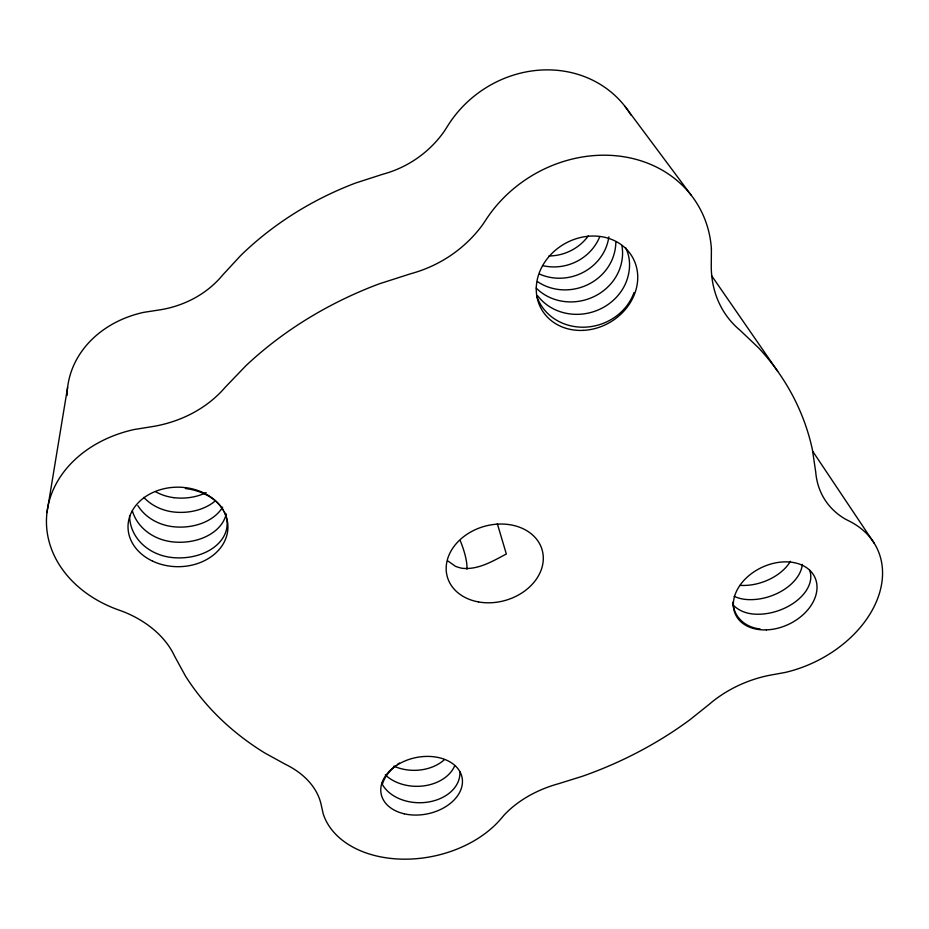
<?xml version="1.0" encoding="UTF-8"?>
<svg xmlns="http://www.w3.org/2000/svg" width="929" height="929" viewBox="0 0 929 929"><rect width="100%" height="100%" fill="white"/><g stroke="black" fill="none" stroke-linecap="round" stroke-linejoin="round"><path stroke-width="1.39" d="M46.973 512.564L67.608 387.37M447.801 560.907L455.349 566.249A51.2 30.471 -21.9 0 0 462.085 568.281C478.168 570.023 492.672 561.186 506.34 554.009L497.34 523.712M624.88 106.243L691.013 194.974M711.509 275.541L777.689 371.298M812.654 451.204L874.305 543.384M67.074 395.475A105.5 88.905 4.2 0 1 143.705 312.353L160.717 309.729A109.982 98.184 17.7 0 0 222.693 275.007L240.797 255.429A296.014 248.624 -15.8 0 1 355.575 183.036L382.841 174.222A109.506 108.867 -15.3 0 0 444.503 130.943L447.708 125.868A110.086 100.088 -35.8 0 1 630.942 115.01M460.285 540.736A61.279 18.51 59.2 0 1 466.962 569.222M588.266 235.943A46.601 43.709 -18.8 0 1 548.923 255.963M599.716 236.744A47.333 44.197 -18.4 0 1 542.757 265.636M539.795 274.194A48.099 44.697 -18.1 0 0 606.939 245.024A48.842 40.47 -41 0 0 608.867 236.837M536.184 288.048A49.713 45.707 -17.6 0 0 583.191 300.439A49.713 45.707 -17.6 0 0 620.049 267.958A50.421 41.259 -40 0 0 621.931 245.848M625.531 247.544A51.258 41.654 -39.6 0 1 626.936 280.001A50.561 46.229 -17.3 0 1 586.315 313.491A50.561 46.229 -17.3 0 1 537.821 295.956M615.834 242.492A49.62 40.864 -40.5 0 1 613.395 256.311A48.889 45.196 -17.8 0 1 537.508 281.626M634.054 292.438A51.432 46.764 -17.1 0 1 584.747 327.171A51.432 46.764 -17.1 0 1 536.637 295.747M206.145 492.614A46.218 34.083 3.1 0 1 173.874 497.677M173.874 497.665A45.858 40.748 0.3 0 1 155.352 491.569M132.336 510.811A48.029 42.037 -1.3 0 0 172.364 541.851A48.401 34.733 2.3 0 0 226.235 513.923M129.619 515.618A48.796 42.479 -1.7 0 0 171.819 557.505A49.179 34.954 2 0 0 224.319 512.042M214.704 501.393A46.926 34.303 2.8 0 1 173.386 511.96A46.555 41.166 -0.3 0 1 143.774 497.363M222.635 507.153A47.646 34.524 2.6 0 1 172.875 526.685A47.286 41.596 -0.8 0 1 137.829 505.562M185.324 488.491A49.179 34.954 2 0 1 223.192 509.963M381.714 783.228A40.295 29.565 -0.1 0 0 421.511 802.702A40.295 29.565 -0.1 0 0 458.636 780.523A40.795 26.511 -21.6 0 0 459.867 771.778M454.618 765.995A39.761 29.426 0.1 0 1 423.624 785.899A39.761 29.426 0.1 0 1 385.338 774.902M444.434 759.632A39.25 29.275 0.2 0 1 393.908 766.17M382.643 783.495A40.795 26.511 -21.6 0 1 395.429 766.019M397.391 764.509A40.795 26.511 -21.6 0 1 399.447 763.057M809.542 570.081A42.978 27.556 -18.7 0 1 796.048 601.307A42.978 27.556 -18.7 0 1 752.409 613.953A42.386 33.711 -33.7 0 1 732.795 604.663M790.44 561.302A41.77 27.417 -18.9 0 1 740.018 585.363M802.308 564.356A42.374 27.487 -18.8 0 1 744.953 599.356A41.805 33.479 -34 0 1 734.154 596.302M760.061 628.945A42.978 33.955 -33.5 0 1 732.772 602.143M711.405 248.995L711.254 266.844A121.711 97.057 -39.5 0 0 740.007 330.213L758.587 347.841A337.064 265.706 -15.8 0 1 812.364 449.497L815.72 472.025A108.368 78.617 -32.8 0 0 845.251 519.056L849.373 521.157A105.523 75.621 -25.4 0 1 876.419 601.609A105.523 75.621 -25.4 0 1 785.156 672.457L769.932 675.22A91.379 61.14 -22.1 0 0 709.001 704.507L689.875 719.789A337.064 265.706 -15.8 0 1 582.564 776.226L558.608 783.704A88.267 58.306 -15.8 0 0 504.064 815.128L501.242 818.449A99.24 68.897 -11.5 0 1 401.653 859.139A99.24 68.897 -11.5 0 1 323.28 814.118L320.877 803.434A96.337 65.843 -5.5 0 0 285.342 764.277L264.823 753.001A337.064 265.706 -15.8 0 1 185.428 675.987L174.617 656.188A108.345 78.593 1.2 0 0 124.045 611.944L118.343 609.865A120.851 96.175 0.9 0 1 46.729 514.863A120.851 96.175 0.9 0 1 134.113 429.535L153.726 426.376A127.238 109.378 10.8 0 0 225.178 387.312L246.104 365.527A337.064 265.706 -15.8 0 1 379.137 283.879L410.723 273.73A127.784 122.21 -15.7 0 0 482.604 224.772L486.401 219.07A126.959 110.179 -30.8 0 1 620.665 156.293A126.959 110.179 -30.8 0 1 711.405 248.995M766.379 629.885A43.814 31.458 -25.2 0 0 815 577.629A43.814 31.458 -25.2 0 0 744.152 580.137A43.814 31.458 -25.2 0 0 766.379 629.885M404.231 813.804A41.271 28.718 -11.6 0 0 462.317 779.106A41.271 28.718 -11.6 0 0 398.32 764.312A41.271 28.718 -11.6 0 0 404.231 813.804M152.542 561.104A49.957 39.761 0.3 0 0 227.93 527.451A49.957 39.761 0.3 0 0 153.448 492.242A49.957 39.761 0.3 0 0 152.542 561.104M583.319 330.376A52.407 45.358 -29.9 0 0 632.649 257.507A52.407 45.358 -29.9 0 0 544.986 261.804A52.407 45.358 -29.9 0 0 583.319 330.376M478.505 601.934A49.283 38.484 -15.8 0 0 542.49 551.28A49.283 38.484 -15.8 0 0 463.199 537.032A49.283 38.484 -15.8 0 0 478.505 601.934"/></g></svg>
